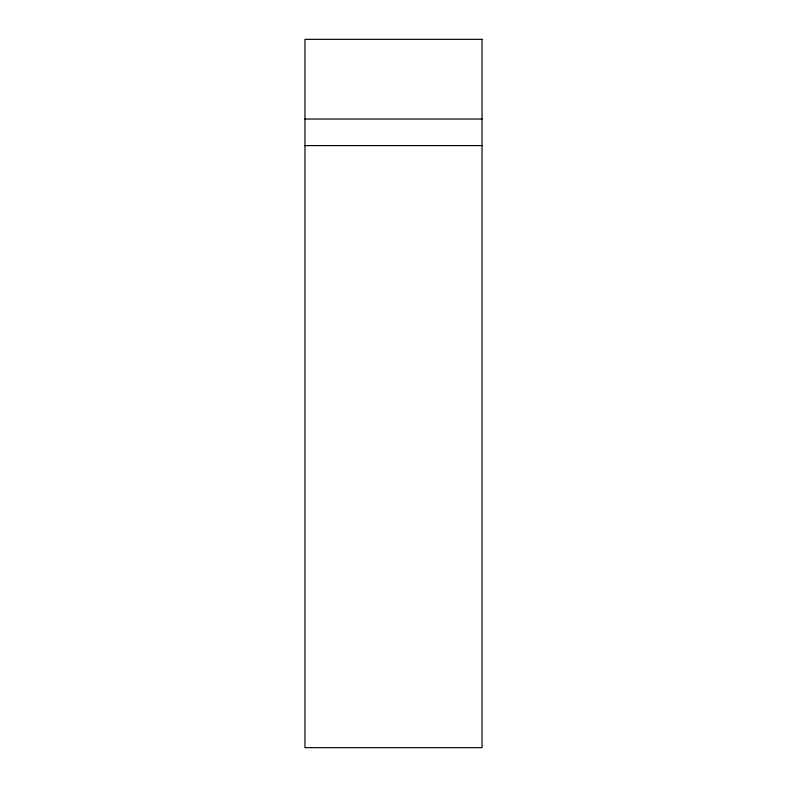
<?xml version="1.0" encoding="UTF-8"?>
<svg xmlns="http://www.w3.org/2000/svg" width="787" height="787" viewBox="0 0 787 787"><rect width="100%" height="100%" fill="white"/><g stroke="black" fill="none" stroke-linecap="round" stroke-linejoin="round"><path stroke-width="1.18" d="M304.962 119.034L482.038 119.034M304.962 145.595L482.038 145.595M482.038 39.35L304.962 39.35L304.962 747.65L482.038 747.65L482.038 39.35"/></g></svg>
